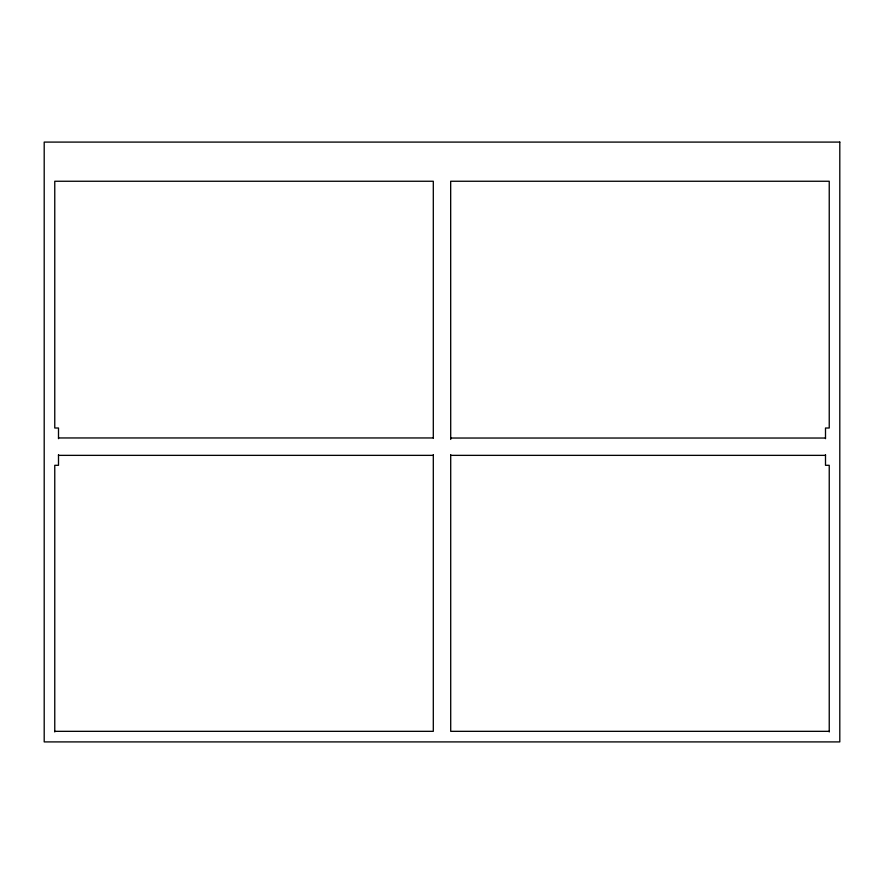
<?xml version="1.0" encoding="UTF-8"?>
<svg xmlns="http://www.w3.org/2000/svg" width="884" height="884" viewBox="0 0 884 884"><rect width="100%" height="100%" fill="white"/><g stroke="black" fill="none" stroke-linecap="round" stroke-linejoin="round"><path stroke-width="1.33" d="M58.499 437.956L433.304 437.956M450.707 438.033L825.501 438.033M58.499 455.359L433.304 455.359M450.707 455.359L825.501 455.359M54.764 731.333L433.304 731.333L433.304 454.63M829.236 731.333L450.707 731.333L450.707 454.63M829.236 731.963L829.236 465.304L825.501 465.304L825.501 454.652M825.501 438.674L825.501 428.011L829.236 428.011L829.236 181.253L450.674 181.253L450.707 439.447M433.304 438.066L433.304 181.253L54.764 181.253L54.764 428.011L58.499 428.011L58.499 438.674M58.499 454.652L58.499 465.304L54.764 465.304L54.764 731.963M839.8 142.092L44.2 142.092L44.2 741.908L839.8 741.908L839.8 142.092"/></g></svg>
